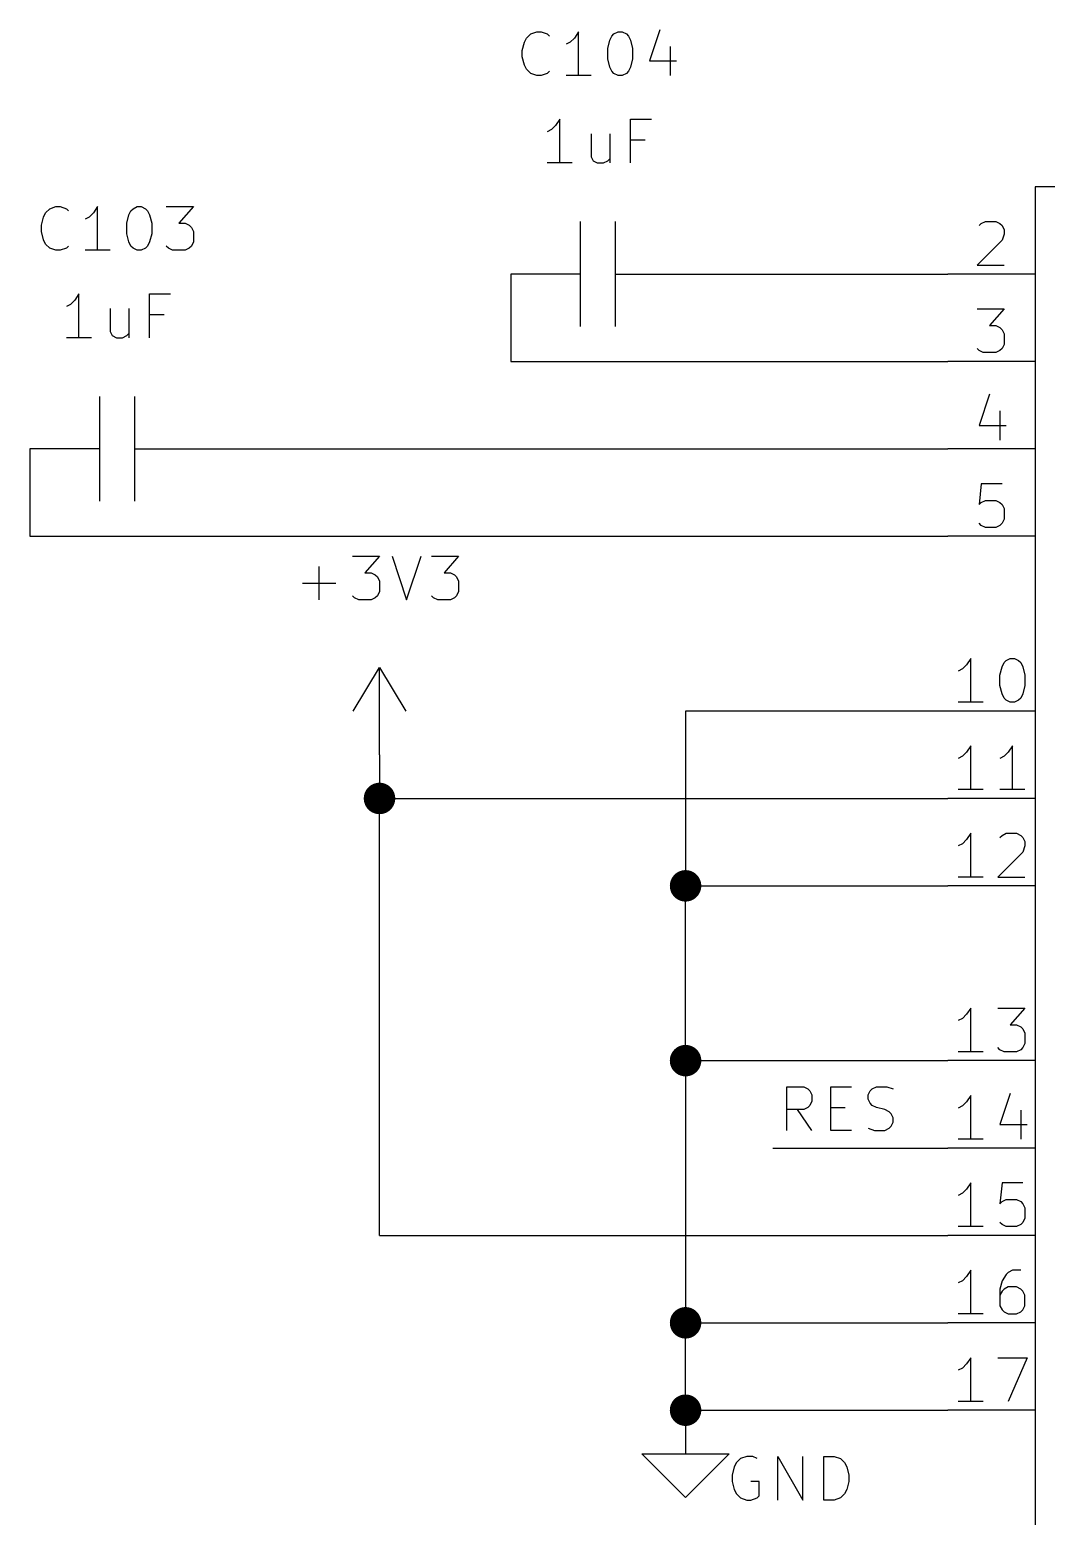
# Model space of a CAD drawing. Extents: x 0.4 to 11.3, y -7.9 to -0.4.
# Drawn here: x 7.95 to 9.113, y -3.071 to -1.37 of the extents above; entities that cross this region are included whole.
import ezdxf

# ---------------------------------------------------------------- set-up
doc = ezdxf.new("R2010")
doc.units = 0
doc.header["$MEASUREMENT"] = 0
for name, color, linetype in [('CYAN2', 4, 'CONTINUOUS'), ('GRAY1', 251, 'CONTINUOUS'), ('GREEN3', 91, 'CONTINUOUS'), ('LYELLOW', 51, 'CONTINUOUS'), ('RED2', 1, 'CONTINUOUS'), ('RED3', 11, 'CONTINUOUS')]:
    doc.layers.add(name, color=color, linetype=linetype)

msp = doc.modelspace()

# ---------------------------------------------------------------- linework, layer by layer
at = {"layer": 'CYAN2', "linetype": 'CONTINUOUS'}
for p, q in [((8.5181, -1.3799), (8.5229, -1.3752)), ((8.5229, -1.3752), (8.53, -1.3728)), ((8.53, -1.3728), (8.5348, -1.3728)), ((8.5348, -1.3728), (8.5419, -1.3752)), ((8.5419, -1.3752), (8.5443, -1.3776)), ((8.5776, -1.3728), (8.5729, -1.3799)), ((8.5776, -1.4228), (8.5776, -1.3728)), ((8.6133, -1.3823), (8.6157, -1.3776)), ((8.6157, -1.3776), (8.6181, -1.3752)), ((8.6181, -1.3752), (8.6229, -1.3728)), ((8.6229, -1.3728), (8.6276, -1.3728)), ((8.6276, -1.3728), (8.6324, -1.3752)), ((8.6324, -1.3752), (8.6348, -1.3776)), ((8.6348, -1.3776), (8.6371, -1.3823)), ((8.6705, -1.3704), (8.6586, -1.4061)), ((8.5133, -1.3942), (8.5157, -1.3847)), ((8.5133, -1.4014), (8.5133, -1.3942)), ((8.5157, -1.3847), (8.5181, -1.3799)), ((8.5681, -1.3847), (8.5633, -1.3871)), ((8.5729, -1.3799), (8.5681, -1.3847)), ((8.611, -1.3918), (8.6133, -1.3823)), ((8.611, -1.4038), (8.611, -1.3918)), ((8.6371, -1.3823), (8.6395, -1.3918)), ((8.6395, -1.3918), (8.6395, -1.4038)), ((8.6824, -1.3895), (8.6824, -1.4228)), ((8.5157, -1.4109), (8.5133, -1.4014)), ((8.5181, -1.4157), (8.5157, -1.4109)), ((8.6133, -1.4133), (8.611, -1.4038)), ((8.6395, -1.4038), (8.6371, -1.4133)), ((8.6586, -1.4061), (8.6895, -1.4061)), ((8.5229, -1.4204), (8.5181, -1.4157)), ((8.53, -1.4228), (8.5229, -1.4204)), ((8.5348, -1.4228), (8.53, -1.4228)), ((8.5419, -1.4204), (8.5348, -1.4228)), ((8.5443, -1.418), (8.5419, -1.4204)), ((8.5919, -1.4228), (8.5633, -1.4228)), ((8.6157, -1.418), (8.6133, -1.4133)), ((8.6181, -1.4204), (8.6157, -1.418)), ((8.6229, -1.4228), (8.6181, -1.4204)), ((8.6276, -1.4228), (8.6229, -1.4228)), ((8.6324, -1.4204), (8.6276, -1.4228)), ((8.6348, -1.418), (8.6324, -1.4204)), ((8.6371, -1.4133), (8.6348, -1.418)), ((8.5562, -1.4728), (8.5514, -1.4799)), ((8.5562, -1.5228), (8.5562, -1.4728)), ((8.6371, -1.5228), (8.6371, -1.4728)), ((8.6371, -1.4728), (8.661, -1.4728)), ((8.5467, -1.4847), (8.5419, -1.4871)), ((8.5514, -1.4799), (8.5467, -1.4847)), ((8.5919, -1.4895), (8.5919, -1.5157)), ((8.6133, -1.4895), (8.6133, -1.5228)), ((8.6538, -1.4966), (8.6371, -1.4966)), ((8.5705, -1.5228), (8.5419, -1.5228)), ((8.5919, -1.5157), (8.5943, -1.5204)), ((8.5943, -1.5204), (8.5991, -1.5228)), ((8.5991, -1.5228), (8.6062, -1.5228)), ((8.6062, -1.5228), (8.611, -1.5204)), ((8.611, -1.5204), (8.6133, -1.518)), ((7.9657, -1.5847), (7.9681, -1.5799)), ((7.9681, -1.5799), (7.9729, -1.5752)), ((7.9729, -1.5752), (7.98, -1.5728)), ((7.98, -1.5728), (7.9848, -1.5728)), ((7.9848, -1.5728), (7.9919, -1.5752)), ((7.9919, -1.5752), (7.9943, -1.5776)), ((8.0229, -1.5799), (8.0181, -1.5847)), ((8.0276, -1.5728), (8.0229, -1.5799)), ((8.0276, -1.6228), (8.0276, -1.5728)), ((8.0633, -1.5823), (8.0657, -1.5776)), ((8.0657, -1.5776), (8.0681, -1.5752)), ((8.0681, -1.5752), (8.0729, -1.5728)), ((8.0729, -1.5728), (8.0776, -1.5728)), ((8.0776, -1.5728), (8.0824, -1.5752)), ((8.0824, -1.5752), (8.0848, -1.5776)), ((8.0848, -1.5776), (8.0871, -1.5823)), ((8.1062, -1.5728), (8.1371, -1.5728)), ((8.1371, -1.5728), (8.1205, -1.5918)), ((7.9633, -1.5942), (7.9657, -1.5847)), ((7.9633, -1.6014), (7.9633, -1.5942)), ((8.0181, -1.5847), (8.0133, -1.5871)), ((8.061, -1.5918), (8.0633, -1.5823)), ((8.061, -1.6038), (8.061, -1.5918)), ((8.0871, -1.5823), (8.0895, -1.5918)), ((8.0895, -1.5918), (8.0895, -1.6038)), ((8.1205, -1.5918), (8.1276, -1.5918)), ((8.1276, -1.5918), (8.1324, -1.5942)), ((8.1324, -1.5942), (8.1348, -1.5966)), ((8.1348, -1.5966), (8.1371, -1.6014)), ((7.9657, -1.6109), (7.9633, -1.6014)), ((7.9681, -1.6157), (7.9657, -1.6109)), ((7.9729, -1.6204), (7.9681, -1.6157)), ((8.0633, -1.6133), (8.061, -1.6038)), ((8.0657, -1.618), (8.0633, -1.6133)), ((8.0871, -1.6133), (8.0848, -1.618)), ((8.0895, -1.6038), (8.0871, -1.6133)), ((8.1371, -1.6133), (8.1348, -1.618)), ((8.1371, -1.6014), (8.1371, -1.6133)), ((7.98, -1.6228), (7.9729, -1.6204)), ((7.9848, -1.6228), (7.98, -1.6228)), ((7.9919, -1.6204), (7.9848, -1.6228)), ((7.9943, -1.618), (7.9919, -1.6204)), ((8.0419, -1.6228), (8.0133, -1.6228)), ((8.0681, -1.6204), (8.0657, -1.618)), ((8.0729, -1.6228), (8.0681, -1.6204)), ((8.0776, -1.6228), (8.0729, -1.6228)), ((8.0824, -1.6204), (8.0776, -1.6228)), ((8.0848, -1.618), (8.0824, -1.6204)), ((8.1086, -1.6204), (8.1062, -1.618)), ((8.1133, -1.6228), (8.1086, -1.6204)), ((8.1276, -1.6228), (8.1133, -1.6228)), ((8.1324, -1.6204), (8.1276, -1.6228)), ((8.1348, -1.618), (8.1324, -1.6204)), ((8.0014, -1.6799), (7.9967, -1.6847)), ((8.0062, -1.6728), (8.0014, -1.6799)), ((8.0062, -1.7228), (8.0062, -1.6728)), ((8.0871, -1.7228), (8.0871, -1.6728)), ((8.0871, -1.6728), (8.111, -1.6728)), ((7.9967, -1.6847), (7.9919, -1.6871)), ((8.0419, -1.6895), (8.0419, -1.7157)), ((8.0633, -1.6895), (8.0633, -1.7228)), ((8.1038, -1.6966), (8.0871, -1.6966)), ((8.0419, -1.7157), (8.0443, -1.7204)), ((8.0205, -1.7228), (7.9919, -1.7228)), ((8.0443, -1.7204), (8.0491, -1.7228)), ((8.0491, -1.7228), (8.0562, -1.7228)), ((8.0562, -1.7228), (8.061, -1.7204)), ((8.061, -1.7204), (8.0633, -1.718)), ((8.319, -1.9728), (8.35, -1.9728)), ((8.35, -1.9728), (8.3333, -1.9919)), ((8.3643, -1.9728), (8.3809, -2.0228)), ((8.3809, -2.0228), (8.3976, -1.9728)), ((8.4095, -1.9728), (8.4405, -1.9728)), ((8.4405, -1.9728), (8.4238, -1.9919)), ((8.2809, -2.0228), (8.2809, -1.9847)), ((8.2619, -2.0038), (8.3, -2.0038)), ((8.3333, -1.9919), (8.3405, -1.9919)), ((8.3405, -1.9919), (8.3452, -1.9942)), ((8.3452, -1.9942), (8.3476, -1.9966)), ((8.3476, -1.9966), (8.35, -2.0014)), ((8.35, -2.0014), (8.35, -2.0133)), ((8.4238, -1.9919), (8.431, -1.9919)), ((8.431, -1.9919), (8.4357, -1.9942)), ((8.4357, -1.9942), (8.4381, -1.9966)), ((8.4381, -1.9966), (8.4405, -2.0014)), ((8.4405, -2.0014), (8.4405, -2.0133)), ((8.3214, -2.0204), (8.319, -2.018)), ((8.3262, -2.0228), (8.3214, -2.0204)), ((8.3405, -2.0228), (8.3262, -2.0228)), ((8.3452, -2.0204), (8.3405, -2.0228)), ((8.3476, -2.018), (8.3452, -2.0204)), ((8.35, -2.0133), (8.3476, -2.018)), ((8.4119, -2.0204), (8.4095, -2.018)), ((8.4167, -2.0228), (8.4119, -2.0204)), ((8.431, -2.0228), (8.4167, -2.0228)), ((8.4357, -2.0204), (8.431, -2.0228)), ((8.4381, -2.018), (8.4357, -2.0204)), ((8.4405, -2.0133), (8.4381, -2.018)), ((8.7581, -3.0099), (8.7557, -3.0147)), ((8.7629, -3.0052), (8.7581, -3.0099)), ((8.77, -3.0028), (8.7629, -3.0052)), ((8.7771, -3.0028), (8.77, -3.0028)), ((8.7819, -3.0052), (8.7771, -3.0028)), ((8.8057, -3.0528), (8.8057, -3.0028)), ((8.8057, -3.0028), (8.8343, -3.0528)), ((8.8343, -3.0528), (8.8343, -3.0028)), ((8.8581, -3.0528), (8.8581, -3.0028)), ((8.8581, -3.0028), (8.87, -3.0028)), ((8.87, -3.0028), (8.8771, -3.0052)), ((8.8771, -3.0052), (8.8819, -3.0099)), ((8.8819, -3.0099), (8.8843, -3.0147)), ((8.7557, -3.0147), (8.7533, -3.0242)), ((8.7533, -3.0242), (8.7533, -3.0314)), ((8.8843, -3.0147), (8.8867, -3.0242)), ((8.8867, -3.0242), (8.8867, -3.0314)), ((8.7533, -3.0314), (8.7557, -3.0409)), ((8.7557, -3.0409), (8.7581, -3.0457)), ((8.7843, -3.0314), (8.7748, -3.0314)), ((8.7843, -3.048), (8.7843, -3.0314)), ((8.8843, -3.0409), (8.8819, -3.0457)), ((8.8867, -3.0314), (8.8843, -3.0409)), ((8.7581, -3.0457), (8.7629, -3.0504)), ((8.7629, -3.0504), (8.77, -3.0528)), ((8.77, -3.0528), (8.7748, -3.0528)), ((8.7748, -3.0528), (8.7819, -3.0504)), ((8.7819, -3.0504), (8.7843, -3.048)), ((8.87, -3.0528), (8.8581, -3.0528)), ((8.8771, -3.0504), (8.87, -3.0528)), ((8.8819, -3.0457), (8.8771, -3.0504))]:
    msp.add_line(p, q, dxfattribs=at)
at = {"layer": 'GRAY1', "linetype": 'CONTINUOUS'}
for p, q in [((8.816, -2.6298), (8.816, -2.5798)), ((8.816, -2.5798), (8.8351, -2.5798)), ((8.8351, -2.5798), (8.8398, -2.5822)), ((8.8398, -2.5822), (8.8422, -2.5846)), ((8.8422, -2.5846), (8.8446, -2.5893)), ((8.866, -2.6298), (8.866, -2.5798)), ((8.866, -2.5798), (8.8898, -2.5798)), ((8.9089, -2.5893), (8.9112, -2.5846)), ((8.9112, -2.5846), (8.9136, -2.5822)), ((8.9136, -2.5822), (8.9184, -2.5798)), ((8.9184, -2.5798), (8.9303, -2.5798)), ((8.9303, -2.5798), (8.9374, -2.5822)), ((8.8422, -2.6012), (8.8398, -2.6036)), ((8.8446, -2.5965), (8.8422, -2.6012)), ((8.8446, -2.5893), (8.8446, -2.5965)), ((8.9089, -2.5941), (8.9089, -2.5893)), ((8.9112, -2.5988), (8.9089, -2.5941)), ((8.9136, -2.6012), (8.9112, -2.5988)), ((8.9184, -2.6036), (8.9136, -2.6012)), ((8.8351, -2.606), (8.816, -2.606)), ((8.8446, -2.6298), (8.8279, -2.606)), ((8.8398, -2.6036), (8.8351, -2.606)), ((8.866, -2.6036), (8.8827, -2.6036)), ((8.9279, -2.606), (8.9184, -2.6036)), ((8.9327, -2.6084), (8.9279, -2.606)), ((8.9351, -2.6108), (8.9327, -2.6084)), ((8.9374, -2.6155), (8.9351, -2.6108)), ((8.9374, -2.6203), (8.9374, -2.6155)), ((8.8898, -2.6298), (8.866, -2.6298)), ((8.9089, -2.6274), (8.916, -2.6298)), ((8.916, -2.6298), (8.9279, -2.6298)), ((8.9279, -2.6298), (8.9327, -2.6274)), ((8.9327, -2.6274), (8.9351, -2.625)), ((8.9351, -2.625), (8.9374, -2.6203))]:
    msp.add_line(p, q, dxfattribs=at)
at = {"layer": 'GREEN3', "linetype": 'CONTINUOUS'}
for p, q in [((8.5, -1.65), (8.5, -1.75)), ((8.7, -1.65), (9, -1.65)), ((8.5, -1.75), (9, -1.75)), ((7.95, -1.85), (7.95, -1.95)), ((8.15, -1.85), (9, -1.85)), ((7.95, -1.95), (9, -1.95)), ((9, -2.15), (8.7, -2.15)), ((8.7, -2.15), (8.7, -2.35)), ((8.35, -2.2), (8.35, -2.25)), ((8.35, -2.75), (8.35, -2.25)), ((8.35, -2.25), (9, -2.25)), ((8.7, -2.35), (9, -2.35)), ((8.7, -2.55), (8.7, -2.35)), ((8.7, -2.55), (9, -2.55)), ((8.7, -2.55), (8.7, -2.85)), ((8.8, -2.65), (9, -2.65)), ((8.35, -2.75), (9, -2.75)), ((8.7, -2.95), (8.7, -2.85)), ((8.7, -2.85), (9, -2.85)), ((8.7, -2.95), (9, -2.95))]:
    msp.add_line(p, q, dxfattribs=at)
at = {"layer": 'GREEN3', "const_width": 0.018}
for points in [[(8.341, -2.25, 1), (8.359, -2.25, 1)], [(8.691, -2.35, 1), (8.709, -2.35, 1)], [(8.691, -2.55, 1), (8.709, -2.55, 1)], [(8.691, -2.85, 1), (8.709, -2.85, 1)], [(8.691, -2.95, 1), (8.709, -2.95, 1)]]:
    msp.add_lwpolyline(points, format="xyb", close=True, dxfattribs=at)
at = {"layer": 'LYELLOW', "linetype": 'CONTINUOUS'}
for p, q in [((9.1, -1.55), (9.1, -4.35)), ((9.9, -1.55), (9.1, -1.55))]:
    msp.add_line(p, q, dxfattribs=at)
at = {"layer": 'RED2', "linetype": 'CONTINUOUS'}
for p, q in [((9.1, -1.55), (9.1, -4.35)), ((9.9, -1.55), (9.1, -1.55)), ((8.58, -1.71), (8.58, -1.59)), ((8.62, -1.71), (8.62, -1.59)), ((8.58, -1.65), (8.5, -1.65)), ((8.62, -1.65), (8.7, -1.65)), ((9.1, -1.65), (9, -1.65)), ((9.1, -1.65), (9, -1.65)), ((9.1, -1.75), (9, -1.75)), ((9.1, -1.75), (9, -1.75)), ((8.03, -1.91), (8.03, -1.79)), ((8.07, -1.91), (8.07, -1.79)), ((8.03, -1.85), (7.95, -1.85)), ((8.07, -1.85), (8.15, -1.85)), ((9.1, -1.85), (9, -1.85)), ((9.1, -1.85), (9, -1.85)), ((9.1, -1.95), (9, -1.95)), ((9.1, -1.95), (9, -1.95)), ((8.32, -2.15), (8.35, -2.1)), ((8.35, -2.2), (8.35, -2.1)), ((8.35, -2.1), (8.38, -2.15)), ((9.1, -2.15), (9, -2.15)), ((9.1, -2.15), (9, -2.15)), ((9.1, -2.25), (9, -2.25)), ((9.1, -2.25), (9, -2.25)), ((9.1, -2.35), (9, -2.35)), ((9.1, -2.35), (9, -2.35)), ((9.1, -2.55), (9, -2.55)), ((9.1, -2.55), (9, -2.55)), ((9.1, -2.65), (9, -2.65)), ((9.1, -2.65), (9, -2.65)), ((9.1, -2.75), (9, -2.75)), ((9.1, -2.75), (9, -2.75)), ((9.1, -2.85), (9, -2.85)), ((9.1, -2.85), (9, -2.85)), ((8.7, -2.95), (8.7, -3)), ((9.1, -2.95), (9, -2.95)), ((9.1, -2.95), (9, -2.95)), ((8.7, -3.05), (8.65, -3)), ((8.65, -3), (8.7, -3)), ((8.7, -3), (8.75, -3)), ((8.75, -3), (8.7, -3.05))]:
    msp.add_line(p, q, dxfattribs=at)
at = {"layer": 'RED3', "linetype": 'CONTINUOUS'}
for p, q in [((9.0357, -1.5946), (9.0381, -1.5923)), ((9.0357, -1.5946), (9.0381, -1.5923)), ((9.0381, -1.5923), (9.0429, -1.5899)), ((9.0381, -1.5923), (9.0429, -1.5899)), ((9.0429, -1.5899), (9.0548, -1.5899)), ((9.0429, -1.5899), (9.0548, -1.5899)), ((9.0548, -1.5899), (9.0595, -1.5923)), ((9.0548, -1.5899), (9.0595, -1.5923)), ((9.0595, -1.5923), (9.0619, -1.5946)), ((9.0595, -1.5923), (9.0619, -1.5946)), ((9.0619, -1.5946), (9.0643, -1.5994)), ((9.0619, -1.5946), (9.0643, -1.5994)), ((9.0619, -1.6113), (9.0333, -1.6399)), ((9.0619, -1.6113), (9.0333, -1.6399)), ((9.0643, -1.6042), (9.0619, -1.6113)), ((9.0643, -1.6042), (9.0619, -1.6113)), ((9.0643, -1.5994), (9.0643, -1.6042)), ((9.0643, -1.5994), (9.0643, -1.6042)), ((9.0333, -1.6399), (9.0643, -1.6399)), ((9.0333, -1.6399), (9.0643, -1.6399)), ((9.0333, -1.6899), (9.0643, -1.6899)), ((9.0333, -1.6899), (9.0643, -1.6899)), ((9.0643, -1.6899), (9.0476, -1.7089)), ((9.0643, -1.6899), (9.0476, -1.7089)), ((9.0476, -1.7089), (9.0548, -1.7089)), ((9.0476, -1.7089), (9.0548, -1.7089)), ((9.0548, -1.7089), (9.0595, -1.7113)), ((9.0548, -1.7089), (9.0595, -1.7113)), ((9.0595, -1.7113), (9.0619, -1.7137)), ((9.0595, -1.7113), (9.0619, -1.7137)), ((9.0619, -1.7137), (9.0643, -1.7184)), ((9.0619, -1.7137), (9.0643, -1.7184)), ((9.0643, -1.7304), (9.0619, -1.7351)), ((9.0643, -1.7304), (9.0619, -1.7351)), ((9.0643, -1.7184), (9.0643, -1.7304)), ((9.0643, -1.7184), (9.0643, -1.7304)), ((9.0357, -1.7375), (9.0333, -1.7351)), ((9.0357, -1.7375), (9.0333, -1.7351)), ((9.0405, -1.7399), (9.0357, -1.7375)), ((9.0405, -1.7399), (9.0357, -1.7375)), ((9.0548, -1.7399), (9.0405, -1.7399)), ((9.0548, -1.7399), (9.0405, -1.7399)), ((9.0595, -1.7375), (9.0548, -1.7399)), ((9.0595, -1.7375), (9.0548, -1.7399)), ((9.0619, -1.7351), (9.0595, -1.7375)), ((9.0619, -1.7351), (9.0595, -1.7375)), ((9.0476, -1.7875), (9.0357, -1.8232)), ((9.0476, -1.7875), (9.0357, -1.8232)), ((9.0595, -1.8065), (9.0595, -1.8399)), ((9.0595, -1.8065), (9.0595, -1.8399)), ((9.0357, -1.8232), (9.0667, -1.8232)), ((9.0357, -1.8232), (9.0667, -1.8232)), ((9.0381, -1.8899), (9.0357, -1.9137)), ((9.0381, -1.8899), (9.0357, -1.9137)), ((9.0619, -1.8899), (9.0381, -1.8899)), ((9.0619, -1.8899), (9.0381, -1.8899)), ((9.0357, -1.9137), (9.0381, -1.9113)), ((9.0357, -1.9137), (9.0381, -1.9113)), ((9.0381, -1.9113), (9.0429, -1.9089)), ((9.0381, -1.9113), (9.0429, -1.9089)), ((9.0429, -1.9089), (9.0548, -1.9089)), ((9.0429, -1.9089), (9.0548, -1.9089)), ((9.0548, -1.9089), (9.0595, -1.9113)), ((9.0548, -1.9089), (9.0595, -1.9113)), ((9.0595, -1.9113), (9.0619, -1.9137)), ((9.0595, -1.9113), (9.0619, -1.9137)), ((9.0619, -1.9137), (9.0643, -1.9184)), ((9.0619, -1.9137), (9.0643, -1.9184)), ((9.0643, -1.9184), (9.0643, -1.9304)), ((9.0643, -1.9184), (9.0643, -1.9304)), ((9.0381, -1.9375), (9.0357, -1.9351)), ((9.0381, -1.9375), (9.0357, -1.9351)), ((9.0429, -1.9399), (9.0381, -1.9375)), ((9.0429, -1.9399), (9.0381, -1.9375)), ((9.0595, -1.9375), (9.0548, -1.9399)), ((9.0595, -1.9375), (9.0548, -1.9399)), ((9.0619, -1.9351), (9.0595, -1.9375)), ((9.0619, -1.9351), (9.0595, -1.9375)), ((9.0643, -1.9304), (9.0619, -1.9351)), ((9.0643, -1.9304), (9.0619, -1.9351)), ((9.0548, -1.9399), (9.0429, -1.9399)), ((9.0548, -1.9399), (9.0429, -1.9399)), ((9.0262, -2.0899), (9.0214, -2.097)), ((9.0262, -2.0899), (9.0214, -2.097)), ((9.0262, -2.1399), (9.0262, -2.0899)), ((9.0262, -2.1399), (9.0262, -2.0899)), ((9.0667, -2.0923), (9.0714, -2.0899)), ((9.0667, -2.0923), (9.0714, -2.0899)), ((9.0714, -2.0899), (9.0762, -2.0899)), ((9.0714, -2.0899), (9.0762, -2.0899)), ((9.0762, -2.0899), (9.0809, -2.0923)), ((9.0762, -2.0899), (9.0809, -2.0923)), ((9.0167, -2.1018), (9.0119, -2.1042)), ((9.0167, -2.1018), (9.0119, -2.1042)), ((9.0214, -2.097), (9.0167, -2.1018)), ((9.0214, -2.097), (9.0167, -2.1018)), ((9.0595, -2.1089), (9.0619, -2.0994)), ((9.0595, -2.1089), (9.0619, -2.0994)), ((9.0595, -2.1208), (9.0595, -2.1089)), ((9.0595, -2.1208), (9.0595, -2.1089)), ((9.0619, -2.0994), (9.0643, -2.0946)), ((9.0619, -2.0994), (9.0643, -2.0946)), ((9.0643, -2.0946), (9.0667, -2.0923)), ((9.0643, -2.0946), (9.0667, -2.0923)), ((9.0809, -2.0923), (9.0833, -2.0946)), ((9.0809, -2.0923), (9.0833, -2.0946)), ((9.0833, -2.0946), (9.0857, -2.0994)), ((9.0833, -2.0946), (9.0857, -2.0994)), ((9.0857, -2.0994), (9.0881, -2.1089)), ((9.0857, -2.0994), (9.0881, -2.1089)), ((9.0881, -2.1089), (9.0881, -2.1208)), ((9.0881, -2.1089), (9.0881, -2.1208)), ((9.0619, -2.1304), (9.0595, -2.1208)), ((9.0619, -2.1304), (9.0595, -2.1208)), ((9.0881, -2.1208), (9.0857, -2.1304)), ((9.0881, -2.1208), (9.0857, -2.1304)), ((9.0405, -2.1399), (9.0119, -2.1399)), ((9.0405, -2.1399), (9.0119, -2.1399)), ((9.0643, -2.1351), (9.0619, -2.1304)), ((9.0643, -2.1351), (9.0619, -2.1304)), ((9.0667, -2.1375), (9.0643, -2.1351)), ((9.0667, -2.1375), (9.0643, -2.1351)), ((9.0714, -2.1399), (9.0667, -2.1375)), ((9.0714, -2.1399), (9.0667, -2.1375)), ((9.0762, -2.1399), (9.0714, -2.1399)), ((9.0762, -2.1399), (9.0714, -2.1399)), ((9.0809, -2.1375), (9.0762, -2.1399)), ((9.0809, -2.1375), (9.0762, -2.1399)), ((9.0833, -2.1351), (9.0809, -2.1375)), ((9.0833, -2.1351), (9.0809, -2.1375)), ((9.0857, -2.1304), (9.0833, -2.1351)), ((9.0857, -2.1304), (9.0833, -2.1351)), ((9.0262, -2.1899), (9.0214, -2.197)), ((9.0262, -2.1899), (9.0214, -2.197)), ((9.0262, -2.2399), (9.0262, -2.1899)), ((9.0262, -2.2399), (9.0262, -2.1899)), ((9.0738, -2.1899), (9.069, -2.197)), ((9.0738, -2.1899), (9.069, -2.197)), ((9.0738, -2.2399), (9.0738, -2.1899)), ((9.0738, -2.2399), (9.0738, -2.1899)), ((9.0167, -2.2018), (9.0119, -2.2042)), ((9.0167, -2.2018), (9.0119, -2.2042)), ((9.0214, -2.197), (9.0167, -2.2018)), ((9.0214, -2.197), (9.0167, -2.2018)), ((9.0643, -2.2018), (9.0595, -2.2042)), ((9.0643, -2.2018), (9.0595, -2.2042)), ((9.069, -2.197), (9.0643, -2.2018)), ((9.069, -2.197), (9.0643, -2.2018)), ((9.0405, -2.2399), (9.0119, -2.2399)), ((9.0405, -2.2399), (9.0119, -2.2399)), ((9.0881, -2.2399), (9.0595, -2.2399)), ((9.0881, -2.2399), (9.0595, -2.2399)), ((9.0262, -2.2899), (9.0214, -2.297)), ((9.0262, -2.2899), (9.0214, -2.297)), ((9.0262, -2.3399), (9.0262, -2.2899)), ((9.0262, -2.3399), (9.0262, -2.2899)), ((9.0595, -2.2946), (9.0619, -2.2923)), ((9.0595, -2.2946), (9.0619, -2.2923)), ((9.0619, -2.2923), (9.0667, -2.2899)), ((9.0619, -2.2923), (9.0667, -2.2899)), ((9.0667, -2.2899), (9.0786, -2.2899)), ((9.0667, -2.2899), (9.0786, -2.2899)), ((9.0786, -2.2899), (9.0833, -2.2923)), ((9.0786, -2.2899), (9.0833, -2.2923)), ((9.0833, -2.2923), (9.0857, -2.2946)), ((9.0833, -2.2923), (9.0857, -2.2946)), ((9.0857, -2.2946), (9.0881, -2.2994)), ((9.0857, -2.2946), (9.0881, -2.2994)), ((9.0167, -2.3018), (9.0119, -2.3042)), ((9.0167, -2.3018), (9.0119, -2.3042)), ((9.0214, -2.297), (9.0167, -2.3018)), ((9.0214, -2.297), (9.0167, -2.3018)), ((9.0857, -2.3113), (9.0571, -2.3399)), ((9.0857, -2.3113), (9.0571, -2.3399)), ((9.0881, -2.3042), (9.0857, -2.3113)), ((9.0881, -2.3042), (9.0857, -2.3113)), ((9.0881, -2.2994), (9.0881, -2.3042)), ((9.0881, -2.2994), (9.0881, -2.3042)), ((9.0405, -2.3399), (9.0119, -2.3399)), ((9.0405, -2.3399), (9.0119, -2.3399)), ((9.0571, -2.3399), (9.0881, -2.3399)), ((9.0571, -2.3399), (9.0881, -2.3399)), ((9.0214, -2.497), (9.0167, -2.5018)), ((9.0214, -2.497), (9.0167, -2.5018)), ((9.0262, -2.4899), (9.0214, -2.497)), ((9.0262, -2.4899), (9.0214, -2.497)), ((9.0262, -2.5399), (9.0262, -2.4899)), ((9.0262, -2.5399), (9.0262, -2.4899)), ((9.0571, -2.4899), (9.0881, -2.4899)), ((9.0571, -2.4899), (9.0881, -2.4899)), ((9.0881, -2.4899), (9.0714, -2.5089)), ((9.0881, -2.4899), (9.0714, -2.5089)), ((9.0167, -2.5018), (9.0119, -2.5042)), ((9.0167, -2.5018), (9.0119, -2.5042)), ((9.0714, -2.5089), (9.0786, -2.5089)), ((9.0714, -2.5089), (9.0786, -2.5089)), ((9.0786, -2.5089), (9.0833, -2.5113)), ((9.0786, -2.5089), (9.0833, -2.5113)), ((9.0833, -2.5113), (9.0857, -2.5137)), ((9.0833, -2.5113), (9.0857, -2.5137)), ((9.0857, -2.5137), (9.0881, -2.5184)), ((9.0857, -2.5137), (9.0881, -2.5184)), ((9.0881, -2.5304), (9.0857, -2.5351)), ((9.0881, -2.5304), (9.0857, -2.5351)), ((9.0881, -2.5184), (9.0881, -2.5304)), ((9.0881, -2.5184), (9.0881, -2.5304)), ((9.0405, -2.5399), (9.0119, -2.5399)), ((9.0405, -2.5399), (9.0119, -2.5399)), ((9.0595, -2.5375), (9.0571, -2.5351)), ((9.0595, -2.5375), (9.0571, -2.5351)), ((9.0643, -2.5399), (9.0595, -2.5375)), ((9.0643, -2.5399), (9.0595, -2.5375)), ((9.0786, -2.5399), (9.0643, -2.5399)), ((9.0786, -2.5399), (9.0643, -2.5399)), ((9.0833, -2.5375), (9.0786, -2.5399)), ((9.0833, -2.5375), (9.0786, -2.5399)), ((9.0857, -2.5351), (9.0833, -2.5375)), ((9.0857, -2.5351), (9.0833, -2.5375)), ((9.0167, -2.6018), (9.0119, -2.6042)), ((9.0167, -2.6018), (9.0119, -2.6042)), ((9.0214, -2.597), (9.0167, -2.6018)), ((9.0214, -2.597), (9.0167, -2.6018)), ((9.0262, -2.5899), (9.0214, -2.597)), ((9.0262, -2.5899), (9.0214, -2.597)), ((9.0262, -2.6399), (9.0262, -2.5899)), ((9.0262, -2.6399), (9.0262, -2.5899)), ((9.0714, -2.5875), (9.0595, -2.6232)), ((9.0714, -2.5875), (9.0595, -2.6232)), ((9.0833, -2.6065), (9.0833, -2.6399)), ((9.0833, -2.6065), (9.0833, -2.6399)), ((9.0595, -2.6232), (9.0905, -2.6232)), ((9.0595, -2.6232), (9.0905, -2.6232)), ((9.0405, -2.6399), (9.0119, -2.6399)), ((9.0405, -2.6399), (9.0119, -2.6399)), ((9.0167, -2.7018), (9.0119, -2.7042)), ((9.0167, -2.7018), (9.0119, -2.7042)), ((9.0214, -2.697), (9.0167, -2.7018)), ((9.0214, -2.697), (9.0167, -2.7018)), ((9.0262, -2.6899), (9.0214, -2.697)), ((9.0262, -2.6899), (9.0214, -2.697)), ((9.0262, -2.7399), (9.0262, -2.6899)), ((9.0262, -2.7399), (9.0262, -2.6899)), ((9.0619, -2.6899), (9.0595, -2.7137)), ((9.0619, -2.6899), (9.0595, -2.7137)), ((9.0857, -2.6899), (9.0619, -2.6899)), ((9.0857, -2.6899), (9.0619, -2.6899)), ((9.0595, -2.7137), (9.0619, -2.7113)), ((9.0595, -2.7137), (9.0619, -2.7113)), ((9.0619, -2.7113), (9.0667, -2.7089)), ((9.0619, -2.7113), (9.0667, -2.7089)), ((9.0667, -2.7089), (9.0786, -2.7089)), ((9.0667, -2.7089), (9.0786, -2.7089)), ((9.0786, -2.7089), (9.0833, -2.7113)), ((9.0786, -2.7089), (9.0833, -2.7113)), ((9.0833, -2.7113), (9.0857, -2.7137)), ((9.0833, -2.7113), (9.0857, -2.7137)), ((9.0857, -2.7137), (9.0881, -2.7184)), ((9.0857, -2.7137), (9.0881, -2.7184)), ((9.0881, -2.7184), (9.0881, -2.7304)), ((9.0881, -2.7184), (9.0881, -2.7304)), ((9.0619, -2.7375), (9.0595, -2.7351)), ((9.0619, -2.7375), (9.0595, -2.7351)), ((9.0667, -2.7399), (9.0619, -2.7375)), ((9.0667, -2.7399), (9.0619, -2.7375)), ((9.0833, -2.7375), (9.0786, -2.7399)), ((9.0833, -2.7375), (9.0786, -2.7399)), ((9.0857, -2.7351), (9.0833, -2.7375)), ((9.0857, -2.7351), (9.0833, -2.7375)), ((9.0881, -2.7304), (9.0857, -2.7351)), ((9.0881, -2.7304), (9.0857, -2.7351)), ((9.0405, -2.7399), (9.0119, -2.7399)), ((9.0405, -2.7399), (9.0119, -2.7399)), ((9.0786, -2.7399), (9.0667, -2.7399)), ((9.0786, -2.7399), (9.0667, -2.7399)), ((9.0167, -2.8018), (9.0119, -2.8042)), ((9.0167, -2.8018), (9.0119, -2.8042)), ((9.0214, -2.797), (9.0167, -2.8018)), ((9.0214, -2.797), (9.0167, -2.8018)), ((9.0262, -2.7899), (9.0214, -2.797)), ((9.0262, -2.7899), (9.0214, -2.797)), ((9.0262, -2.8399), (9.0262, -2.7899)), ((9.0262, -2.8399), (9.0262, -2.7899)), ((9.0619, -2.8018), (9.0595, -2.8113)), ((9.0619, -2.8018), (9.0595, -2.8113)), ((9.0667, -2.7946), (9.0619, -2.8018)), ((9.0667, -2.7946), (9.0619, -2.8018)), ((9.069, -2.7923), (9.0667, -2.7946)), ((9.069, -2.7923), (9.0667, -2.7946)), ((9.0738, -2.7899), (9.069, -2.7923)), ((9.0738, -2.7899), (9.069, -2.7923)), ((9.0833, -2.7899), (9.0738, -2.7899)), ((9.0833, -2.7899), (9.0738, -2.7899)), ((9.0595, -2.8113), (9.0595, -2.8304)), ((9.0595, -2.8113), (9.0595, -2.8304)), ((9.0619, -2.8137), (9.0595, -2.8184)), ((9.0619, -2.8137), (9.0595, -2.8184)), ((9.0643, -2.8113), (9.0619, -2.8137)), ((9.0643, -2.8113), (9.0619, -2.8137)), ((9.069, -2.8089), (9.0643, -2.8113)), ((9.069, -2.8089), (9.0643, -2.8113)), ((9.0786, -2.8089), (9.069, -2.8089)), ((9.0786, -2.8089), (9.069, -2.8089)), ((9.0833, -2.8113), (9.0786, -2.8089)), ((9.0833, -2.8113), (9.0786, -2.8089)), ((9.0857, -2.8137), (9.0833, -2.8113)), ((9.0857, -2.8137), (9.0833, -2.8113)), ((9.0881, -2.8184), (9.0857, -2.8137)), ((9.0881, -2.8184), (9.0857, -2.8137)), ((9.0881, -2.8304), (9.0881, -2.8184)), ((9.0881, -2.8304), (9.0881, -2.8184)), ((9.0405, -2.8399), (9.0119, -2.8399)), ((9.0405, -2.8399), (9.0119, -2.8399)), ((9.0595, -2.8304), (9.0619, -2.8351)), ((9.0595, -2.8304), (9.0619, -2.8351)), ((9.0619, -2.8351), (9.0643, -2.8375)), ((9.0619, -2.8351), (9.0643, -2.8375)), ((9.0643, -2.8375), (9.069, -2.8399)), ((9.0643, -2.8375), (9.069, -2.8399)), ((9.069, -2.8399), (9.0786, -2.8399)), ((9.069, -2.8399), (9.0786, -2.8399)), ((9.0786, -2.8399), (9.0833, -2.8375)), ((9.0786, -2.8399), (9.0833, -2.8375)), ((9.0833, -2.8375), (9.0857, -2.8351)), ((9.0833, -2.8375), (9.0857, -2.8351)), ((9.0857, -2.8351), (9.0881, -2.8304)), ((9.0857, -2.8351), (9.0881, -2.8304)), ((9.0262, -2.8899), (9.0214, -2.897)), ((9.0262, -2.8899), (9.0214, -2.897)), ((9.0262, -2.9399), (9.0262, -2.8899)), ((9.0262, -2.9399), (9.0262, -2.8899)), ((9.0571, -2.8899), (9.0905, -2.8899)), ((9.0571, -2.8899), (9.0905, -2.8899)), ((9.0905, -2.8899), (9.069, -2.9399)), ((9.0905, -2.8899), (9.069, -2.9399)), ((9.0167, -2.9018), (9.0119, -2.9042)), ((9.0167, -2.9018), (9.0119, -2.9042)), ((9.0214, -2.897), (9.0167, -2.9018)), ((9.0214, -2.897), (9.0167, -2.9018)), ((9.0405, -2.9399), (9.0119, -2.9399)), ((9.0405, -2.9399), (9.0119, -2.9399))]:
    msp.add_line(p, q, dxfattribs=at)

doc.saveas('drawing.dxf')
